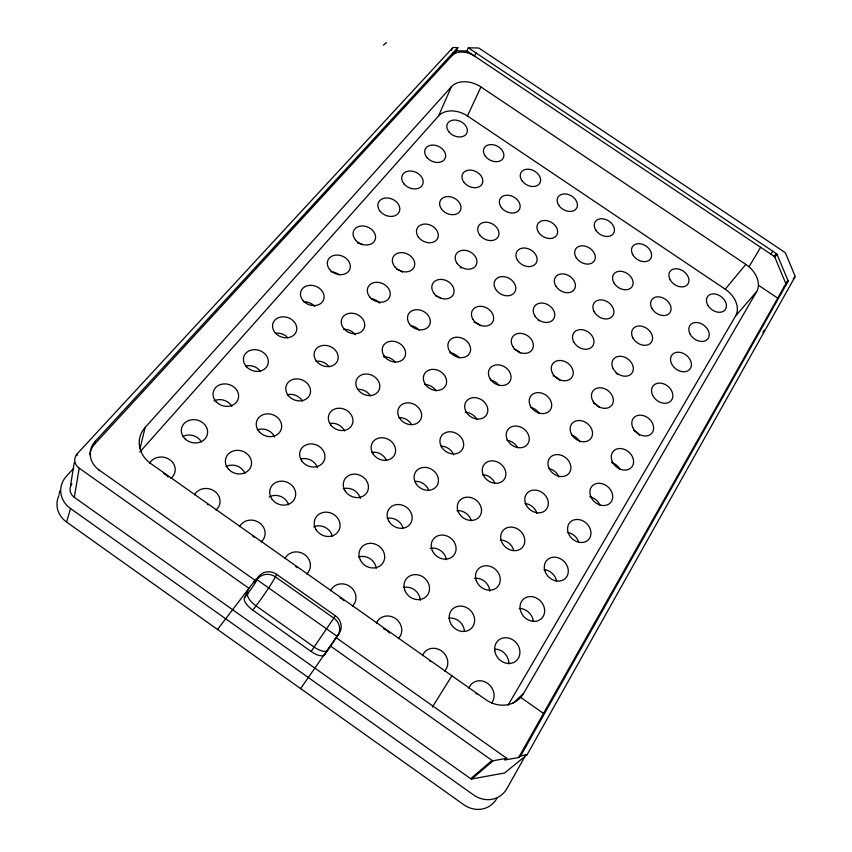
<?xml version="1.0" encoding="UTF-8"?>
<svg xmlns="http://www.w3.org/2000/svg" width="852" height="852" viewBox="0 0 852 852"><rect width="100%" height="100%" fill="white"/><g stroke="black" fill="none" stroke-linecap="round" stroke-linejoin="round"><path stroke-width="1.28" d="M70.641 484.958L74.188 462.881M76.989 455.575L77.308 453.658L452.433 48.074A2.492 1.747 24.9 0 1 453.882 47.552L457.812 47.616L456.438 50.811L94.71 444.062A23.132 20.267 6.2 0 0 89.833 454.723M456.438 50.811L466.939 50.992L468.344 47.808L477.865 47.989A2.481 1.715 25.6 0 1 479.655 48.564L784.468 252.107A2.545 1.768 37.3 0 1 785.704 253.545L794.863 275.547A2.567 1.789 38 0 1 794.863 277.07L527.132 754.67L504.586 772.988L471.763 778.984A1.587 1.427 61.4 0 1 470.666 778.685L74.305 497.334L79.204 468.174A11.758 10.277 4 0 1 77.308 453.658M94.71 444.062L95.222 441.293L457.812 47.616M99.066 470.751L99.194 470.08A23.217 20.32 6.3 0 1 95.222 441.293M140.09 448.322L145.149 427.459L451.39 86.734A22.791 16.284 25.9 0 1 480.943 86.957L745.83 264.397A23.313 16.657 37 0 1 756.683 291.586L523.554 693.422L512.861 703.315M59.044 494.107L59.981 490.677M496.908 798.356A26.263 23.537 62 0 1 463.733 804.671L66.605 522.063L70.503 508.506A25.816 22.844 2.6 0 1 66.435 476.204L73.613 468.387M451.475 50.311L452.433 48.074M453.275 52.547L451.911 55.731A17.455 12.258 25.4 0 1 474.575 56.094L475.991 52.931M139.813 452.029L438.535 115.968L451.39 86.734M438.535 115.968A22.205 16.156 25.8 0 1 467.439 115.957L480.943 86.957M334.25 640.725L324.569 654.698A13.142 5.187 35.9 0 1 311.097 651.471L252.81 610.138A13.078 5.165 37 0 1 244.46 597.923L248.944 588.338L79.204 468.174M244.46 597.923L247.719 593.642A13.419 1.033 -54.6 0 0 257.432 579.062L258.635 576.527A13.142 12.216 23.7 0 1 276.666 574.354L335.4 615.815A13.185 12.29 35.6 0 1 339.128 633.43L336.423 637.509M276.666 574.354L275.398 576.879A26.859 1.842 -54.7 0 1 256.026 605.857L252.81 610.138M525.663 755.192L506.961 788.515A26.614 23.75 60.8 0 1 473.403 794.841L70.503 508.506M762.902 332.44L764.191 330.139M339.128 633.43L334.719 639.756L336.114 637.637L506.748 758.312L504.714 760.005L518.644 757.513L785.661 284.089L787.993 281.469A1.544 1.086 38 0 0 787.993 280.542L777.056 254.439A1.534 1.065 37.1 0 0 776.321 253.576L468.344 47.808M518.644 757.513L520.71 755.82L787.993 281.469M508.101 705.126L735.606 315.954L756.683 291.586M749.004 266.825L760.634 247.282M432.326 707.181L451.89 675.774M335.4 615.815L311.097 651.471M324.569 654.698L330.32 645.944L492.041 760.431A1.651 1.47 59.2 0 0 493.18 760.761M336.05 638.073L334.729 640.012M300.618 688.565L337.041 636.295L256.047 579.019L217.548 629.447M258.635 576.527L253.981 582.64L255.067 580.318L99.194 470.08M735.606 315.954A22.695 16.518 37.3 0 0 725.244 289.222L745.83 264.397M770.698 254.002L772.956 251.329M785.661 284.089A1.544 1.086 38.1 0 0 785.661 283.162L774.777 257.112A1.523 1.065 37.2 0 0 774.053 256.25L776.321 253.576M774.777 257.112L777.056 254.439M785.661 283.162L787.993 280.542M784.149 286.773L786.481 284.163M793.233 278.902L794.863 277.07M470.666 778.696L492.041 760.431M471.763 778.984L493.18 760.74L506.748 758.312M383.325 45.199L386.467 42.6M524.374 747.353L526.461 745.628M520.71 755.82L527.132 754.67M466.939 50.992L774.053 256.25M758.418 285.196L777.738 298.147M467.439 115.957L725.244 289.222M520.678 697.394L543.501 713.443M66.605 522.063A25.485 22.653 1.6 0 1 58.98 495.427M74.305 497.334A11.31 10 2.3 0 1 71.898 483.957M183.01 436.394A13.004 11.406 13.1 0 1 201.391 441.986M468.856 688.192A13.941 12.418 52.5 0 1 487.078 682.995A13.941 12.418 52.5 0 1 491.742 702.975M475.927 693.411A13.664 12.247 53.5 0 1 476.939 694.071M284.983 558.603A13.515 12.407 26.6 0 1 304.601 554.577A13.515 12.407 26.6 0 1 306.656 573.95M295.58 566.495A13.249 12.237 26.4 0 1 297.657 567.72M514.012 349.096A11.502 9.191 32.7 0 1 520.252 353.026M553.076 375.796A11.545 9.212 35.2 0 1 560.052 380.588M490.677 380.056A11.726 9.564 32.8 0 1 498.857 385.21M530.455 407.352A11.779 9.585 35.6 0 1 539.327 413.465M593.354 402.985A11.608 9.223 37.6 0 1 599.318 407.426M633.76 430.367A11.683 9.234 39.8 0 1 639.447 435.319M571.522 435.052A11.843 9.596 38.2 0 1 579.924 441.922M611.661 462.604A11.928 9.596 40.7 0 1 620.128 469.516M357.265 242.958A11.417 9.01 23.3 0 1 362.451 244.78M396.766 269.402A11.427 9.074 25.5 0 1 402.506 272.161M331.023 271.756A11.651 9.361 22.3 0 1 339.181 274.877M371.259 298.69A11.651 9.425 24.8 0 1 379.8 303.152M435.319 295.75A11.438 9.116 27.8 0 1 441.059 298.509M474.031 322.226A11.459 9.159 30.3 0 1 480.581 325.666M410.515 325.624A11.662 9.479 27.4 0 1 419.067 330.097M449.941 352.685A11.683 9.521 30.1 0 1 459.228 358.01M465.213 412.283A11.96 9.947 33 0 1 477.099 419.77M506.908 440.292A12.013 9.968 36.1 0 1 517.675 447.737M441.07 446.107A12.205 10.362 33.1 0 1 453.658 454.851M482.381 474.692A12.269 10.384 36.7 0 1 495.023 483.489M548.773 468.525A12.088 9.979 39 0 1 558.955 476.907M589.68 496.705A12.173 9.979 41.8 0 1 599.925 505.151M525.066 503.479A12.343 10.394 40.1 0 1 536.984 513.394M567.933 532.489A12.439 10.384 43.2 0 1 578.774 542.309M303.727 301.821A11.896 9.734 21.2 0 1 314.814 306.464M343.537 329.255A11.885 9.798 23.9 0 1 355.316 334.751M275.334 333.228A12.152 10.117 19.9 0 1 287.859 337.829M315.9 361.301A12.141 10.203 22.8 0 1 329.117 366.765M383.528 356.818A11.896 9.862 26.8 0 1 395.317 362.313M424.86 384.476A11.917 9.915 29.9 0 1 436.149 390.94M357.829 389.364A12.141 10.267 26.1 0 1 370.503 395.924M398.757 417.693A12.162 10.32 29.6 0 1 411.463 424.253M538.315 320.32A11.278 8.85 32.6 0 1 539.167 320.863M616.092 373.24A11.385 8.882 37 0 1 617.711 374.529M460.187 267.475A11.225 8.776 28.2 0 1 461.156 267.911M414.7 481.401A12.46 10.799 33.4 0 1 428.748 490.305M456.832 510.678A12.524 10.82 37.5 0 1 471.294 520.785M387.223 518.346A12.727 11.268 33.6 0 1 403.124 528.453M430.196 548.358A12.791 11.289 38.6 0 1 446.405 559.721M500.348 540.03A12.61 10.831 41.3 0 1 513.692 550.254M544.077 569.626A12.716 10.82 44.8 0 1 556.59 581.075M474.575 578.295A12.886 11.289 43.1 0 1 489.804 591.171M519.177 608.488A13.014 11.268 47 0 1 533.299 621.545M245.791 366.062A12.418 10.533 18.1 0 1 260.499 371.376M287.145 394.806A12.397 10.618 21.4 0 1 302.471 401.079M213.948 400.887A12.705 10.959 15.9 0 1 231.882 406.436M257.208 429.866A12.673 11.065 19.6 0 1 274.568 436.927M329.852 423.423A12.397 10.693 25.1 0 1 344.559 430.995M371.578 452.433A12.418 10.756 29.2 0 1 386.318 460.016M300.713 459.068A12.673 11.151 23.8 0 1 317.381 467.631M343.281 488.792A12.684 11.225 28.6 0 1 360.3 498.548M358.575 557.048A13.004 11.768 34 0 1 376.233 568.305M403.624 587.475A13.078 11.79 40.1 0 1 420.26 600.394M330.587 590.745A13.568 12.46 34.3 0 1 349.991 586.517A13.568 12.46 34.3 0 1 352.377 606.177M340.055 597.838A13.291 12.301 34.6 0 1 343.974 600.617M376.435 623.057A13.653 12.482 41.7 0 1 395.626 618.627A13.653 12.482 41.7 0 1 398.342 638.574M383.592 628.84A13.376 12.311 42.4 0 1 389.556 633.068M448.919 618.147A13.185 11.779 45.4 0 1 464.436 631.385M494.448 649.096A13.323 11.747 49.7 0 1 508.846 663.814M422.528 655.539A13.781 12.46 47.8 0 1 441.496 650.907A13.781 12.46 47.8 0 1 444.552 671.131M429.674 661.003A13.504 12.29 48.7 0 1 430.771 661.589M226.025 466.577A12.972 11.534 17.1 0 1 244.918 473.233M149.59 463.19A13.611 12.045 10.2 0 1 169.846 459.739A13.611 12.045 10.2 0 1 170.922 478.291M163.531 473.424A13.344 11.885 9.4 0 1 168.185 477.056M194.48 494.831A13.547 12.184 14.2 0 1 214.534 491.189A13.547 12.184 14.2 0 1 215.929 510.007M207.324 504.288A13.281 12.024 13.5 0 1 208.399 504.863M269.253 496.918A12.95 11.63 22 0 1 288.562 504.714M313.781 526.866A12.961 11.715 27.8 0 1 332.333 536.409M239.614 526.632A13.515 12.311 19.7 0 1 259.445 522.798A13.515 12.311 19.7 0 1 261.17 541.893M252.416 535.887A13.249 12.141 19.2 0 1 254.333 537.25M523.554 693.422A29.713 26.22 51.2 0 1 485.672 699.588L150.825 463.605A28.989 25.379 11.3 0 1 145.149 427.459M257.432 579.062A13.089 12.173 23.7 0 1 275.398 576.879L333.899 618.201A13.131 12.258 35.7 0 1 337.605 635.752M327.669 650.268A13.11 5.218 35.9 0 1 314.196 647.073L256.026 605.857A13.046 5.187 37 0 1 247.719 593.642M185.257 439.089A13.259 11.555 13.7 0 0 207.228 434.903A13.259 11.555 13.7 0 0 190.923 419.898A13.259 11.555 13.7 0 0 185.257 439.089M512.851 346.636A11.704 9.265 32.6 0 0 531.989 349.938A11.704 9.265 32.6 0 0 522.095 333.505A11.704 9.265 32.6 0 0 512.851 346.636M552.447 373.155A11.758 9.287 35 0 0 571.479 377.915A11.758 9.287 35 0 0 562.863 360.854A11.758 9.287 35 0 0 552.447 373.155M490.007 378.661A11.939 9.638 32.7 0 0 509.602 381.92A11.939 9.638 32.7 0 0 499.634 364.997A11.939 9.638 32.7 0 0 490.007 378.661M530.359 405.786A11.992 9.67 35.4 0 0 549.828 410.558A11.992 9.67 35.4 0 0 541.158 392.964A11.992 9.67 35.4 0 0 530.359 405.786M592.704 400.664A11.811 9.308 37.4 0 0 611.672 405.371A11.811 9.308 37.4 0 0 602.811 388.118A11.811 9.308 37.4 0 0 592.704 400.664M632.695 427.353A11.896 9.308 39.6 0 0 651.471 433.604A11.896 9.308 39.6 0 0 643.952 415.787A11.896 9.308 39.6 0 0 632.695 427.353M571.372 433.924A12.056 9.681 38 0 0 590.777 438.631A12.056 9.681 38 0 0 581.863 420.845A12.056 9.681 38 0 0 571.372 433.924M612.13 461.22A12.141 9.681 40.5 0 0 631.332 467.524A12.141 9.681 40.5 0 0 623.781 449.142A12.141 9.681 40.5 0 0 612.13 461.22M355.454 239.902A11.619 9.084 23.4 0 0 374.763 240.541A11.619 9.084 23.4 0 0 362.739 225.94A11.619 9.084 23.4 0 0 355.454 239.902M394.838 266.825A11.619 9.138 25.6 0 0 413.997 267.336A11.619 9.138 25.6 0 0 401.814 252.607A11.619 9.138 25.6 0 0 394.838 266.825M329.671 269.52A11.853 9.436 22.5 0 0 349.48 270.031A11.853 9.436 22.5 0 0 337.317 255.036A11.853 9.436 22.5 0 0 329.671 269.52M369.779 297.039A11.853 9.51 24.9 0 0 389.449 297.423A11.853 9.51 24.9 0 0 377.106 282.289A11.853 9.51 24.9 0 0 369.779 297.039M433.764 293.045A11.64 9.191 27.9 0 0 453.019 295.005A11.64 9.191 27.9 0 0 442.092 279.456A11.64 9.191 27.9 0 0 433.764 293.045M472.956 319.362A11.662 9.234 30.2 0 0 492.179 322.748A11.662 9.234 30.2 0 0 482.509 306.486A11.662 9.234 30.2 0 0 472.956 319.362M409.439 323.856A11.875 9.564 27.4 0 0 429.174 325.73A11.875 9.564 27.4 0 0 418.13 309.734A11.875 9.564 27.4 0 0 409.439 323.856M449.909 351.62A11.896 9.606 30.1 0 0 469.527 353.399A11.896 9.606 30.1 0 0 458.28 337.243A11.896 9.606 30.1 0 0 449.909 351.62M466.225 412.006A12.184 10.043 32.9 0 0 486.3 415.212A12.184 10.043 32.9 0 0 476.247 397.777A12.184 10.043 32.9 0 0 466.225 412.006M507.355 439.749A12.237 10.064 35.9 0 0 527.292 444.531A12.237 10.064 35.9 0 0 518.57 426.383A12.237 10.064 35.9 0 0 507.355 439.749M441.453 446.746A12.429 10.469 33 0 0 462.029 449.899A12.429 10.469 33 0 0 451.89 431.911A12.429 10.469 33 0 0 441.453 446.746M483.393 475.15A12.492 10.49 36.5 0 0 503.798 479.921A12.492 10.49 36.5 0 0 495.044 461.188A12.492 10.49 36.5 0 0 483.393 475.15M548.731 467.556A12.311 10.075 38.8 0 0 568.401 473.968A12.311 10.075 38.8 0 0 561.117 455.213A12.311 10.075 38.8 0 0 548.731 467.556M590.724 496.492A12.397 10.075 41.5 0 0 610.362 502.85A12.397 10.075 41.5 0 0 602.79 483.872A12.397 10.075 41.5 0 0 590.724 496.492M525.577 503.617A12.578 10.501 39.7 0 0 545.717 510.082A12.578 10.501 39.7 0 0 538.421 490.699A12.578 10.501 39.7 0 0 525.577 503.617M568.401 533.245A12.673 10.501 42.8 0 0 588.498 539.667A12.673 10.501 42.8 0 0 580.915 520.05A12.673 10.501 42.8 0 0 568.401 533.245M302.843 300.341A12.109 9.819 21.4 0 0 323.174 300.713A12.109 9.819 21.4 0 0 310.863 285.292A12.109 9.819 21.4 0 0 302.843 300.341M343.707 328.499A12.109 9.894 24 0 0 363.889 328.734A12.109 9.894 24 0 0 351.397 313.174A12.109 9.894 24 0 0 343.707 328.499M275.622 333.292A12.375 10.224 20.1 0 0 296.198 331.779A12.375 10.224 20.1 0 0 282.172 316.837A12.375 10.224 20.1 0 0 275.622 333.292M316.539 361.259A12.365 10.299 23 0 0 337.275 361.344A12.365 10.299 23 0 0 324.623 345.337A12.365 10.299 23 0 0 316.539 361.259M384.114 355.923A12.109 9.958 26.9 0 0 404.359 357.702A12.109 9.958 26.9 0 0 393.198 341.247A12.109 9.958 26.9 0 0 384.114 355.923M425.361 384.337A12.141 10 29.8 0 0 445.468 386.009A12.141 10 29.8 0 0 434.105 369.385A12.141 10 29.8 0 0 425.361 384.337M357.733 389.332A12.365 10.373 26.2 0 0 378.512 391.015A12.365 10.373 26.2 0 0 367.233 374.049A12.365 10.373 26.2 0 0 357.733 389.332M399.78 418.428A12.386 10.426 29.5 0 0 420.419 419.983A12.386 10.426 29.5 0 0 408.928 402.858A12.386 10.426 29.5 0 0 399.78 418.428M595.867 230.253A10.852 7.966 32.3 0 0 613.355 233.672A10.852 7.966 32.3 0 0 603.812 218.964A10.852 7.966 32.3 0 0 595.867 230.253M632.716 254.61A10.895 7.987 34 0 0 650.161 259.317A10.895 7.987 34 0 0 641.78 244.098A10.895 7.987 34 0 0 632.716 254.61M576.271 257.719A11.055 8.264 32.4 0 0 594.142 261.117A11.055 8.264 32.4 0 0 584.525 246.015A11.055 8.264 32.4 0 0 576.271 257.719M613.77 282.587A11.097 8.286 34.2 0 0 631.588 287.316A11.097 8.286 34.2 0 0 623.142 271.671A11.097 8.286 34.2 0 0 613.77 282.587M670.183 279.85A10.948 7.998 35.6 0 0 687.575 284.504A10.948 7.998 35.6 0 0 678.98 269.125A10.948 7.998 35.6 0 0 670.183 279.85M707.81 305.197A11.001 8.009 37.2 0 0 725.148 309.798A11.001 8.009 37.2 0 0 716.34 294.26A11.001 8.009 37.2 0 0 707.81 305.197M651.897 308.36A11.151 8.296 36 0 0 669.661 313.025A11.151 8.296 36 0 0 660.992 297.22A11.151 8.296 36 0 0 651.897 308.36M690.195 334.24A11.214 8.307 37.7 0 0 707.895 338.862A11.214 8.307 37.7 0 0 699.013 322.876A11.214 8.307 37.7 0 0 690.195 334.24M449.228 132.198A10.756 7.828 25.8 0 0 466.747 133.253A10.756 7.828 25.8 0 0 455.287 120.057A10.756 7.828 25.8 0 0 449.228 132.198M485.352 156.193A10.767 7.87 27.4 0 0 502.989 158.515A10.767 7.87 27.4 0 0 492.68 144.67A10.767 7.87 27.4 0 0 485.352 156.193M427.086 157.631A10.959 8.115 25.3 0 0 445.021 158.589A10.959 8.115 25.3 0 0 433.423 145.074A10.959 8.115 25.3 0 0 427.086 157.631M463.839 182.126A10.97 8.169 27 0 0 481.87 184.394A10.97 8.169 27 0 0 471.454 170.176A10.97 8.169 27 0 0 463.839 182.126M522.212 181.029A10.788 7.913 29 0 0 539.742 183.265A10.788 7.913 29 0 0 529.262 169.282A10.788 7.913 29 0 0 522.212 181.029M558.71 205.215A10.82 7.934 30.7 0 0 576.271 208.708A10.82 7.934 30.7 0 0 566.921 194.149A10.82 7.934 30.7 0 0 558.71 205.215M501.327 207.473A10.991 8.2 28.8 0 0 519.262 209.645A10.991 8.2 28.8 0 0 508.676 195.3A10.991 8.2 28.8 0 0 501.327 207.473M538.464 232.159A11.012 8.232 30.6 0 0 556.42 235.631A11.012 8.232 30.6 0 0 546.984 220.679A11.012 8.232 30.6 0 0 538.464 232.159M555.941 286.229A11.257 8.573 32.5 0 0 574.205 289.605A11.257 8.573 32.5 0 0 564.493 274.078A11.257 8.573 32.5 0 0 555.941 286.229M594.11 311.63A11.31 8.595 34.4 0 0 612.311 316.369A11.31 8.595 34.4 0 0 603.812 300.277A11.31 8.595 34.4 0 0 594.11 311.63M534.811 315.847A11.481 8.914 32.6 0 0 553.502 319.191A11.481 8.914 32.6 0 0 543.704 303.227A11.481 8.914 32.6 0 0 534.811 315.847M573.684 341.79A11.523 8.935 34.7 0 0 592.289 346.551A11.523 8.935 34.7 0 0 583.726 329.98A11.523 8.935 34.7 0 0 573.684 341.79M632.919 337.956A11.364 8.616 36.4 0 0 651.066 342.642A11.364 8.616 36.4 0 0 642.333 326.369A11.364 8.616 36.4 0 0 632.919 337.956M671.461 363.506A11.427 8.616 38.2 0 0 689.46 369.63A11.427 8.616 38.2 0 0 682.005 352.866A11.427 8.616 38.2 0 0 671.461 363.506M613.206 368.703A11.587 8.946 36.8 0 0 631.747 373.4A11.587 8.946 36.8 0 0 622.95 356.647A11.587 8.946 36.8 0 0 613.206 368.703M652.451 394.806A11.651 8.957 38.9 0 0 670.833 400.994A11.651 8.957 38.9 0 0 663.346 383.719A11.651 8.957 38.9 0 0 652.451 394.806M404.104 184.021A11.172 8.424 24.8 0 0 422.475 184.884A11.172 8.424 24.8 0 0 410.739 171.018A11.172 8.424 24.8 0 0 404.104 184.021M441.506 209.028A11.182 8.467 26.6 0 0 459.963 211.243A11.182 8.467 26.6 0 0 449.441 196.652A11.182 8.467 26.6 0 0 441.506 209.028M380.248 211.424A11.395 8.744 24.2 0 0 399.077 212.18A11.395 8.744 24.2 0 0 387.202 197.962A11.395 8.744 24.2 0 0 380.248 211.424M418.321 236.973A11.395 8.797 26.1 0 0 437.214 239.114A11.395 8.797 26.1 0 0 426.586 224.129A11.395 8.797 26.1 0 0 418.321 236.973M479.665 234.918A11.193 8.509 28.5 0 0 498.015 237.026A11.193 8.509 28.5 0 0 487.312 222.297A11.193 8.509 28.5 0 0 479.665 234.918M517.452 260.126A11.225 8.552 30.5 0 0 535.812 263.577A11.225 8.552 30.5 0 0 526.302 248.209A11.225 8.552 30.5 0 0 517.452 260.126M457.151 263.417A11.417 8.84 28.2 0 0 475.948 265.462A11.417 8.84 28.2 0 0 465.139 250.328A11.417 8.84 28.2 0 0 457.151 263.417M495.63 289.179A11.438 8.882 30.4 0 0 514.416 292.598A11.438 8.882 30.4 0 0 504.821 276.793A11.438 8.882 30.4 0 0 495.63 289.179M415.616 482.967A12.695 10.916 33.2 0 0 436.725 486.055A12.695 10.916 33.2 0 0 426.501 467.503A12.695 10.916 33.2 0 0 415.616 482.967M458.397 512.063A12.759 10.948 37.2 0 0 479.314 516.834A12.759 10.948 37.2 0 0 470.517 497.483A12.759 10.948 37.2 0 0 458.397 512.063M388.64 520.785A12.972 11.395 33.4 0 0 410.313 523.799A12.972 11.395 33.4 0 0 400.003 504.629A12.972 11.395 33.4 0 0 388.64 520.785M432.305 550.605A13.046 11.427 38.2 0 0 453.754 555.366A13.046 11.427 38.2 0 0 444.914 535.354A13.046 11.427 38.2 0 0 432.305 550.605M501.434 541.222A12.855 10.948 41 0 0 522.052 547.751A12.855 10.948 41 0 0 514.757 527.707A12.855 10.948 41 0 0 501.434 541.222M544.758 570.457A12.961 10.938 44.4 0 0 564.94 578.796A12.961 10.938 44.4 0 0 559.231 558.188A12.961 10.938 44.4 0 0 544.758 570.457M476.236 580.489A13.142 11.427 42.6 0 0 497.355 587.071A13.142 11.427 42.6 0 0 490.06 566.324A13.142 11.427 42.6 0 0 476.236 580.489M520.455 610.447A13.259 11.406 46.4 0 0 541.105 618.914A13.259 11.406 46.4 0 0 535.45 597.561A13.259 11.406 46.4 0 0 520.455 610.447M246.505 366.775A12.652 10.639 18.5 0 0 267.677 365.039A12.652 10.639 18.5 0 0 253.438 349.693A12.652 10.639 18.5 0 0 246.505 366.775M288.221 395.424A12.631 10.735 21.7 0 0 309.542 395.339A12.631 10.735 21.7 0 0 296.72 378.863A12.631 10.735 21.7 0 0 288.221 395.424M216.11 401.718A12.95 11.087 16.4 0 0 237.921 399.737A12.95 11.087 16.4 0 0 223.469 383.954A12.95 11.087 16.4 0 0 216.11 401.718M259.434 431.975A12.918 11.193 19.9 0 0 281.043 429.813A12.918 11.193 19.9 0 0 266.42 413.891A12.918 11.193 19.9 0 0 259.434 431.975M330.885 425.084A12.631 10.81 25.3 0 0 352.046 424.85A12.631 10.81 25.3 0 0 339.032 408.214A12.631 10.81 25.3 0 0 330.885 425.084M373.101 453.967A12.652 10.874 29.2 0 0 394.295 455.405A12.652 10.874 29.2 0 0 382.686 437.747A12.652 10.874 29.2 0 0 373.101 453.967M302.194 461.464A12.908 11.278 24 0 0 323.952 461.038A12.908 11.278 24 0 0 310.767 443.903A12.908 11.278 24 0 0 302.194 461.464M345.262 491.061A12.929 11.353 28.6 0 0 367.042 492.371A12.929 11.353 28.6 0 0 355.305 474.149A12.929 11.353 28.6 0 0 345.262 491.061M360.46 560.297A13.259 11.917 33.8 0 0 382.718 563.225A13.259 11.917 33.8 0 0 372.335 543.416A13.259 11.917 33.8 0 0 360.46 560.297M404.615 589.744A13.344 11.939 39.6 0 0 426.298 596.432A13.344 11.939 39.6 0 0 419.354 575.217A13.344 11.939 39.6 0 0 404.615 589.744M449.547 620.32A13.451 11.928 44.7 0 0 470.709 628.936A13.451 11.928 44.7 0 0 465.458 607.093A13.451 11.928 44.7 0 0 449.547 620.32M494.788 650.981A13.589 11.907 49 0 0 515.279 661.567A13.589 11.907 49 0 0 511.786 639.256A13.589 11.907 49 0 0 494.788 650.981M228.581 469.228A13.227 11.672 17.5 0 0 250.839 466.8A13.227 11.672 17.5 0 0 235.993 450.399A13.227 11.672 17.5 0 0 228.581 469.228M272.225 499.464A13.206 11.779 22.3 0 0 294.622 498.825A13.206 11.779 22.3 0 0 281.267 481.156A13.206 11.779 22.3 0 0 272.225 499.464M316.177 529.816A13.217 11.864 27.8 0 0 338.574 530.966A13.217 11.864 27.8 0 0 326.71 512.169A13.217 11.864 27.8 0 0 316.177 529.816"/></g></svg>
